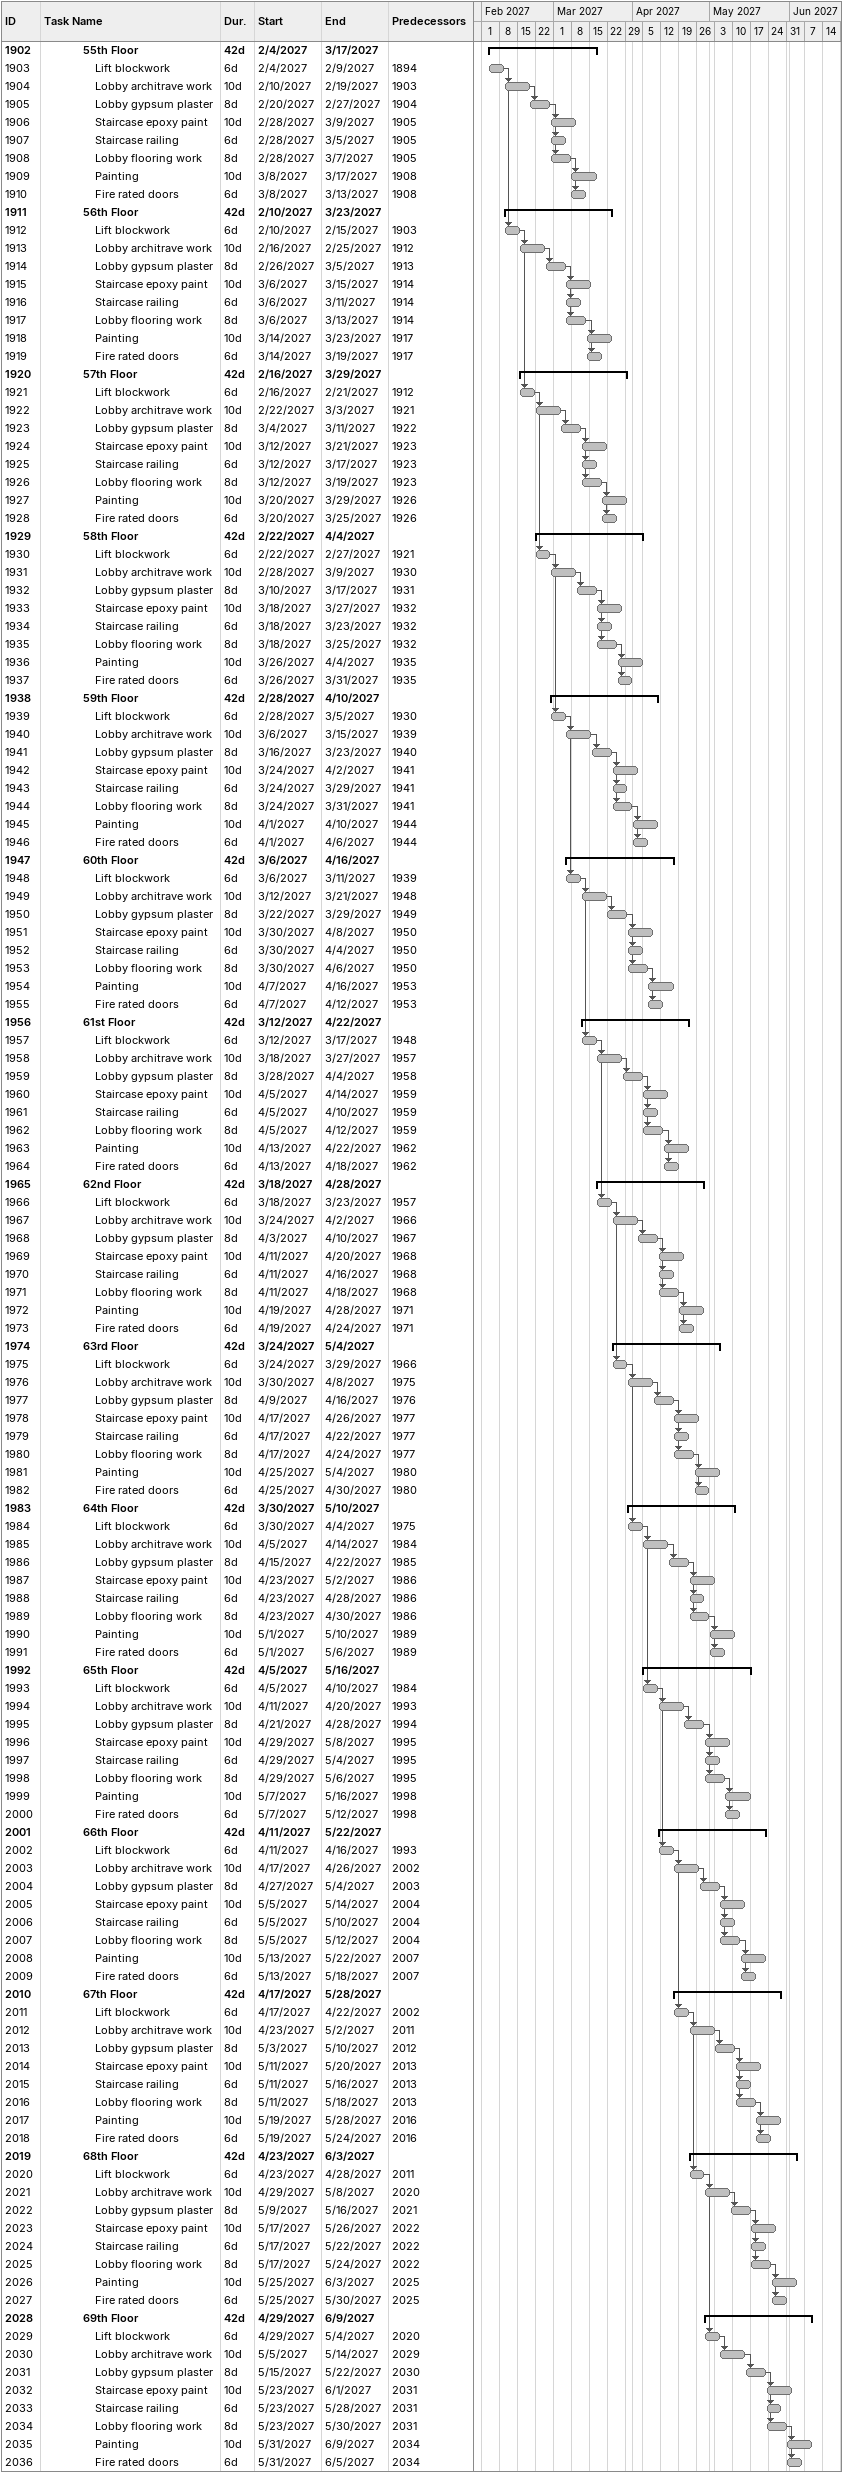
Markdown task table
| ID | Level | Task | Duration | Start | Finish | Predecessors |
|---|---|---|---|---|---|---|
| 1902 | 4 | **55th Floor** | 42d | 2027-02-04 | 2027-03-17 |  |
| 1903 | 5 | Lift blockwork | 6d | 2027-02-04 | 2027-02-09 | 1894 |
| 1904 | 5 | Lobby architrave work | 10d | 2027-02-10 | 2027-02-19 | 1903 |
| 1905 | 5 | Lobby gypsum plaster | 8d | 2027-02-20 | 2027-02-27 | 1904 |
| 1906 | 5 | Staircase epoxy paint | 10d | 2027-02-28 | 2027-03-09 | 1905 |
| 1907 | 5 | Staircase railing | 6d | 2027-02-28 | 2027-03-05 | 1905 |
| 1908 | 5 | Lobby flooring work | 8d | 2027-02-28 | 2027-03-07 | 1905 |
| 1909 | 5 | Painting | 10d | 2027-03-08 | 2027-03-17 | 1908 |
| 1910 | 5 | Fire rated doors | 6d | 2027-03-08 | 2027-03-13 | 1908 |
| 1911 | 4 | **56th Floor** | 42d | 2027-02-10 | 2027-03-23 |  |
| 1912 | 5 | Lift blockwork | 6d | 2027-02-10 | 2027-02-15 | 1903 |
| 1913 | 5 | Lobby architrave work | 10d | 2027-02-16 | 2027-02-25 | 1912 |
| 1914 | 5 | Lobby gypsum plaster | 8d | 2027-02-26 | 2027-03-05 | 1913 |
| 1915 | 5 | Staircase epoxy paint | 10d | 2027-03-06 | 2027-03-15 | 1914 |
| 1916 | 5 | Staircase railing | 6d | 2027-03-06 | 2027-03-11 | 1914 |
| 1917 | 5 | Lobby flooring work | 8d | 2027-03-06 | 2027-03-13 | 1914 |
| 1918 | 5 | Painting | 10d | 2027-03-14 | 2027-03-23 | 1917 |
| 1919 | 5 | Fire rated doors | 6d | 2027-03-14 | 2027-03-19 | 1917 |
| 1920 | 4 | **57th Floor** | 42d | 2027-02-16 | 2027-03-29 |  |
| 1921 | 5 | Lift blockwork | 6d | 2027-02-16 | 2027-02-21 | 1912 |
| 1922 | 5 | Lobby architrave work | 10d | 2027-02-22 | 2027-03-03 | 1921 |
| 1923 | 5 | Lobby gypsum plaster | 8d | 2027-03-04 | 2027-03-11 | 1922 |
| 1924 | 5 | Staircase epoxy paint | 10d | 2027-03-12 | 2027-03-21 | 1923 |
| 1925 | 5 | Staircase railing | 6d | 2027-03-12 | 2027-03-17 | 1923 |
| 1926 | 5 | Lobby flooring work | 8d | 2027-03-12 | 2027-03-19 | 1923 |
| 1927 | 5 | Painting | 10d | 2027-03-20 | 2027-03-29 | 1926 |
| 1928 | 5 | Fire rated doors | 6d | 2027-03-20 | 2027-03-25 | 1926 |
| 1929 | 4 | **58th Floor** | 42d | 2027-02-22 | 2027-04-04 |  |
| 1930 | 5 | Lift blockwork | 6d | 2027-02-22 | 2027-02-27 | 1921 |
| 1931 | 5 | Lobby architrave work | 10d | 2027-02-28 | 2027-03-09 | 1930 |
| 1932 | 5 | Lobby gypsum plaster | 8d | 2027-03-10 | 2027-03-17 | 1931 |
| 1933 | 5 | Staircase epoxy paint | 10d | 2027-03-18 | 2027-03-27 | 1932 |
| 1934 | 5 | Staircase railing | 6d | 2027-03-18 | 2027-03-23 | 1932 |
| 1935 | 5 | Lobby flooring work | 8d | 2027-03-18 | 2027-03-25 | 1932 |
| 1936 | 5 | Painting | 10d | 2027-03-26 | 2027-04-04 | 1935 |
| 1937 | 5 | Fire rated doors | 6d | 2027-03-26 | 2027-03-31 | 1935 |
| 1938 | 4 | **59th Floor** | 42d | 2027-02-28 | 2027-04-10 |  |
| 1939 | 5 | Lift blockwork | 6d | 2027-02-28 | 2027-03-05 | 1930 |
| 1940 | 5 | Lobby architrave work | 10d | 2027-03-06 | 2027-03-15 | 1939 |
| 1941 | 5 | Lobby gypsum plaster | 8d | 2027-03-16 | 2027-03-23 | 1940 |
| 1942 | 5 | Staircase epoxy paint | 10d | 2027-03-24 | 2027-04-02 | 1941 |
| 1943 | 5 | Staircase railing | 6d | 2027-03-24 | 2027-03-29 | 1941 |
| 1944 | 5 | Lobby flooring work | 8d | 2027-03-24 | 2027-03-31 | 1941 |
| 1945 | 5 | Painting | 10d | 2027-04-01 | 2027-04-10 | 1944 |
| 1946 | 5 | Fire rated doors | 6d | 2027-04-01 | 2027-04-06 | 1944 |
| 1947 | 4 | **60th Floor** | 42d | 2027-03-06 | 2027-04-16 |  |
| 1948 | 5 | Lift blockwork | 6d | 2027-03-06 | 2027-03-11 | 1939 |
| 1949 | 5 | Lobby architrave work | 10d | 2027-03-12 | 2027-03-21 | 1948 |
| 1950 | 5 | Lobby gypsum plaster | 8d | 2027-03-22 | 2027-03-29 | 1949 |
| 1951 | 5 | Staircase epoxy paint | 10d | 2027-03-30 | 2027-04-08 | 1950 |
| 1952 | 5 | Staircase railing | 6d | 2027-03-30 | 2027-04-04 | 1950 |
| 1953 | 5 | Lobby flooring work | 8d | 2027-03-30 | 2027-04-06 | 1950 |
| 1954 | 5 | Painting | 10d | 2027-04-07 | 2027-04-16 | 1953 |
| 1955 | 5 | Fire rated doors | 6d | 2027-04-07 | 2027-04-12 | 1953 |
| 1956 | 4 | **61st Floor** | 42d | 2027-03-12 | 2027-04-22 |  |
| 1957 | 5 | Lift blockwork | 6d | 2027-03-12 | 2027-03-17 | 1948 |
| 1958 | 5 | Lobby architrave work | 10d | 2027-03-18 | 2027-03-27 | 1957 |
| 1959 | 5 | Lobby gypsum plaster | 8d | 2027-03-28 | 2027-04-04 | 1958 |
| 1960 | 5 | Staircase epoxy paint | 10d | 2027-04-05 | 2027-04-14 | 1959 |
| 1961 | 5 | Staircase railing | 6d | 2027-04-05 | 2027-04-10 | 1959 |
| 1962 | 5 | Lobby flooring work | 8d | 2027-04-05 | 2027-04-12 | 1959 |
| 1963 | 5 | Painting | 10d | 2027-04-13 | 2027-04-22 | 1962 |
| 1964 | 5 | Fire rated doors | 6d | 2027-04-13 | 2027-04-18 | 1962 |
| 1965 | 4 | **62nd Floor** | 42d | 2027-03-18 | 2027-04-28 |  |
| 1966 | 5 | Lift blockwork | 6d | 2027-03-18 | 2027-03-23 | 1957 |
| 1967 | 5 | Lobby architrave work | 10d | 2027-03-24 | 2027-04-02 | 1966 |
| 1968 | 5 | Lobby gypsum plaster | 8d | 2027-04-03 | 2027-04-10 | 1967 |
| 1969 | 5 | Staircase epoxy paint | 10d | 2027-04-11 | 2027-04-20 | 1968 |
| 1970 | 5 | Staircase railing | 6d | 2027-04-11 | 2027-04-16 | 1968 |
| 1971 | 5 | Lobby flooring work | 8d | 2027-04-11 | 2027-04-18 | 1968 |
| 1972 | 5 | Painting | 10d | 2027-04-19 | 2027-04-28 | 1971 |
| 1973 | 5 | Fire rated doors | 6d | 2027-04-19 | 2027-04-24 | 1971 |
| 1974 | 4 | **63rd Floor** | 42d | 2027-03-24 | 2027-05-04 |  |
| 1975 | 5 | Lift blockwork | 6d | 2027-03-24 | 2027-03-29 | 1966 |
| 1976 | 5 | Lobby architrave work | 10d | 2027-03-30 | 2027-04-08 | 1975 |
| 1977 | 5 | Lobby gypsum plaster | 8d | 2027-04-09 | 2027-04-16 | 1976 |
| 1978 | 5 | Staircase epoxy paint | 10d | 2027-04-17 | 2027-04-26 | 1977 |
| 1979 | 5 | Staircase railing | 6d | 2027-04-17 | 2027-04-22 | 1977 |
| 1980 | 5 | Lobby flooring work | 8d | 2027-04-17 | 2027-04-24 | 1977 |
| 1981 | 5 | Painting | 10d | 2027-04-25 | 2027-05-04 | 1980 |
| 1982 | 5 | Fire rated doors | 6d | 2027-04-25 | 2027-04-30 | 1980 |
| 1983 | 4 | **64th Floor** | 42d | 2027-03-30 | 2027-05-10 |  |
| 1984 | 5 | Lift blockwork | 6d | 2027-03-30 | 2027-04-04 | 1975 |
| 1985 | 5 | Lobby architrave work | 10d | 2027-04-05 | 2027-04-14 | 1984 |
| 1986 | 5 | Lobby gypsum plaster | 8d | 2027-04-15 | 2027-04-22 | 1985 |
| 1987 | 5 | Staircase epoxy paint | 10d | 2027-04-23 | 2027-05-02 | 1986 |
| 1988 | 5 | Staircase railing | 6d | 2027-04-23 | 2027-04-28 | 1986 |
| 1989 | 5 | Lobby flooring work | 8d | 2027-04-23 | 2027-04-30 | 1986 |
| 1990 | 5 | Painting | 10d | 2027-05-01 | 2027-05-10 | 1989 |
| 1991 | 5 | Fire rated doors | 6d | 2027-05-01 | 2027-05-06 | 1989 |
| 1992 | 4 | **65th Floor** | 42d | 2027-04-05 | 2027-05-16 |  |
| 1993 | 5 | Lift blockwork | 6d | 2027-04-05 | 2027-04-10 | 1984 |
| 1994 | 5 | Lobby architrave work | 10d | 2027-04-11 | 2027-04-20 | 1993 |
| 1995 | 5 | Lobby gypsum plaster | 8d | 2027-04-21 | 2027-04-28 | 1994 |
| 1996 | 5 | Staircase epoxy paint | 10d | 2027-04-29 | 2027-05-08 | 1995 |
| 1997 | 5 | Staircase railing | 6d | 2027-04-29 | 2027-05-04 | 1995 |
| 1998 | 5 | Lobby flooring work | 8d | 2027-04-29 | 2027-05-06 | 1995 |
| 1999 | 5 | Painting | 10d | 2027-05-07 | 2027-05-16 | 1998 |
| 2000 | 5 | Fire rated doors | 6d | 2027-05-07 | 2027-05-12 | 1998 |
| 2001 | 4 | **66th Floor** | 42d | 2027-04-11 | 2027-05-22 |  |
| 2002 | 5 | Lift blockwork | 6d | 2027-04-11 | 2027-04-16 | 1993 |
| 2003 | 5 | Lobby architrave work | 10d | 2027-04-17 | 2027-04-26 | 2002 |
| 2004 | 5 | Lobby gypsum plaster | 8d | 2027-04-27 | 2027-05-04 | 2003 |
| 2005 | 5 | Staircase epoxy paint | 10d | 2027-05-05 | 2027-05-14 | 2004 |
| 2006 | 5 | Staircase railing | 6d | 2027-05-05 | 2027-05-10 | 2004 |
| 2007 | 5 | Lobby flooring work | 8d | 2027-05-05 | 2027-05-12 | 2004 |
| 2008 | 5 | Painting | 10d | 2027-05-13 | 2027-05-22 | 2007 |
| 2009 | 5 | Fire rated doors | 6d | 2027-05-13 | 2027-05-18 | 2007 |
| 2010 | 4 | **67th Floor** | 42d | 2027-04-17 | 2027-05-28 |  |
| 2011 | 5 | Lift blockwork | 6d | 2027-04-17 | 2027-04-22 | 2002 |
| 2012 | 5 | Lobby architrave work | 10d | 2027-04-23 | 2027-05-02 | 2011 |
| 2013 | 5 | Lobby gypsum plaster | 8d | 2027-05-03 | 2027-05-10 | 2012 |
| 2014 | 5 | Staircase epoxy paint | 10d | 2027-05-11 | 2027-05-20 | 2013 |
| 2015 | 5 | Staircase railing | 6d | 2027-05-11 | 2027-05-16 | 2013 |
| 2016 | 5 | Lobby flooring work | 8d | 2027-05-11 | 2027-05-18 | 2013 |
| 2017 | 5 | Painting | 10d | 2027-05-19 | 2027-05-28 | 2016 |
| 2018 | 5 | Fire rated doors | 6d | 2027-05-19 | 2027-05-24 | 2016 |
| 2019 | 4 | **68th Floor** | 42d | 2027-04-23 | 2027-06-03 |  |
| 2020 | 5 | Lift blockwork | 6d | 2027-04-23 | 2027-04-28 | 2011 |
| 2021 | 5 | Lobby architrave work | 10d | 2027-04-29 | 2027-05-08 | 2020 |
| 2022 | 5 | Lobby gypsum plaster | 8d | 2027-05-09 | 2027-05-16 | 2021 |
| 2023 | 5 | Staircase epoxy paint | 10d | 2027-05-17 | 2027-05-26 | 2022 |
| 2024 | 5 | Staircase railing | 6d | 2027-05-17 | 2027-05-22 | 2022 |
| 2025 | 5 | Lobby flooring work | 8d | 2027-05-17 | 2027-05-24 | 2022 |
| 2026 | 5 | Painting | 10d | 2027-05-25 | 2027-06-03 | 2025 |
| 2027 | 5 | Fire rated doors | 6d | 2027-05-25 | 2027-05-30 | 2025 |
| 2028 | 4 | **69th Floor** | 42d | 2027-04-29 | 2027-06-09 |  |
| 2029 | 5 | Lift blockwork | 6d | 2027-04-29 | 2027-05-04 | 2020 |
| 2030 | 5 | Lobby architrave work | 10d | 2027-05-05 | 2027-05-14 | 2029 |
| 2031 | 5 | Lobby gypsum plaster | 8d | 2027-05-15 | 2027-05-22 | 2030 |
| 2032 | 5 | Staircase epoxy paint | 10d | 2027-05-23 | 2027-06-01 | 2031 |
| 2033 | 5 | Staircase railing | 6d | 2027-05-23 | 2027-05-28 | 2031 |
| 2034 | 5 | Lobby flooring work | 8d | 2027-05-23 | 2027-05-30 | 2031 |
| 2035 | 5 | Painting | 10d | 2027-05-31 | 2027-06-09 | 2034 |
| 2036 | 5 | Fire rated doors | 6d | 2027-05-31 | 2027-06-05 | 2034 |
